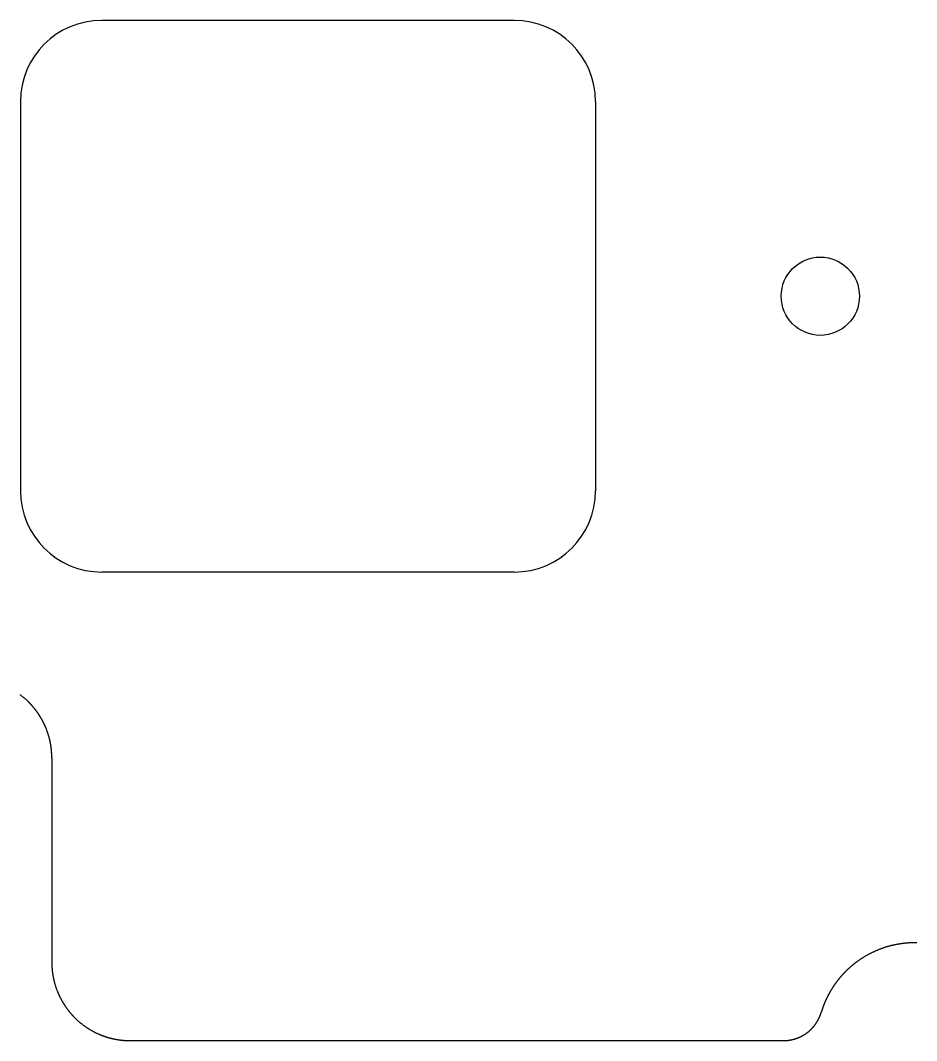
# Model space of a CAD drawing. Header units: millimetres. Extents: x -10 to 277, y -95 to 18.
# Drawn here: x 230.77 to 253.68, y -95.23 to -69.15 of the extents above; entities that cross this region are included whole.
import ezdxf

# ---------------------------------------------------------------- set-up
doc = ezdxf.new("R2010")
doc.units = ezdxf.units.MM
doc.header["$MEASUREMENT"] = 0
doc.layers.add('BLACK', color=7, linetype='CONTINUOUS')
doc.layers.add('Edge.Cuts', color=53, linetype='CONTINUOUS')

msp = doc.modelspace()

# ---------------------------------------------------------------- linework, layer by layer
at = {"layer": 'BLACK', "linetype": 'Continuous'}
for p, q in [((243.4, -69.15), (232.849999, -69.15)), ((230.775, -71.225), (230.775, -81.175001)), ((245.475, -71.225), (245.475, -81.175)), ((243.4, -83.25), (232.85, -83.25))]:
    msp.add_line(p, q, dxfattribs=at)
at = {"layer": 'BLACK'}
msp.add_circle((251.221875, -76.2), 1, dxfattribs=at)
for centre, radius, start, end in [((232.850004, -71.225004), 2.075004, 90.0001381, 179.9998896), ((243.4, -71.225), 2.075, 0, 90), ((232.850002, -81.174998), 2.075002, 180.0000828, 269.9999448), ((243.4, -81.175), 2.075, 270, 0)]:
    msp.add_arc(centre, radius, start, end, dxfattribs=at)
at = {"layer": 'Edge.Cuts', "linetype": 'Continuous'}
for p, q in [((230.779431, -86.397944), (230.769313, -86.390361)), ((230.7895, -86.40559), (230.779431, -86.397944)), ((230.799521, -86.4133), (230.7895, -86.40559)), ((230.809493, -86.421074), (230.799521, -86.4133)), ((230.819416, -86.42891), (230.809493, -86.421074)), ((230.829289, -86.436809), (230.819416, -86.42891)), ((230.839113, -86.44477), (230.829289, -86.436809)), ((230.848885, -86.452794), (230.839113, -86.44477)), ((230.858607, -86.460879), (230.848885, -86.452794)), ((230.868278, -86.469026), (230.858607, -86.460879)), ((230.877898, -86.477234), (230.868278, -86.469026)), ((230.887466, -86.485503), (230.877898, -86.477234)), ((230.896982, -86.493832), (230.887466, -86.485503)), ((230.906445, -86.502222), (230.896982, -86.493832)), ((230.915855, -86.510672), (230.906445, -86.502222)), ((230.925213, -86.519182), (230.915855, -86.510672)), ((230.934517, -86.527751), (230.925213, -86.519182)), ((230.943767, -86.53638), (230.934517, -86.527751)), ((230.952963, -86.545067), (230.943767, -86.53638)), ((230.962104, -86.553813), (230.952963, -86.545067)), ((230.971191, -86.562618), (230.962104, -86.553813)), ((230.980223, -86.57148), (230.971191, -86.562618)), ((230.9892, -86.5804), (230.980223, -86.57148)), ((230.990831, -86.582033), (230.9892, -86.5804)), ((230.995296, -86.586523), (230.990831, -86.582033)), ((230.999746, -86.591025), (230.995296, -86.586523)), ((231.004182, -86.595542), (230.999746, -86.591025)), ((231.008602, -86.600072), (231.004182, -86.595542)), ((231.013009, -86.604616), (231.008602, -86.600072)), ((231.0174, -86.609174), (231.013009, -86.604616)), ((231.021778, -86.613746), (231.0174, -86.609174)), ((231.02614, -86.61833), (231.021778, -86.613746)), ((231.030489, -86.622929), (231.02614, -86.61833)), ((231.034821, -86.627541), (231.030489, -86.622929)), ((231.03914, -86.632167), (231.034821, -86.627541)), ((231.043443, -86.636806), (231.03914, -86.632167)), ((231.047733, -86.641459), (231.043443, -86.636806)), ((231.052006, -86.646125), (231.047733, -86.641459)), ((231.056265, -86.650804), (231.052006, -86.646125)), ((231.060509, -86.655496), (231.056265, -86.650804)), ((231.064738, -86.660203), (231.060509, -86.655496)), ((231.068952, -86.664922), (231.064738, -86.660203)), ((231.073151, -86.669654), (231.068952, -86.664922)), ((231.077335, -86.674399), (231.073151, -86.669654)), ((231.081504, -86.679158), (231.077335, -86.674399)), ((231.085657, -86.683929), (231.081504, -86.679158)), ((231.089796, -86.688714), (231.085657, -86.683929)), ((231.093918, -86.693511), (231.089796, -86.688714)), ((231.098027, -86.698322), (231.093918, -86.693511)), ((231.102119, -86.703145), (231.098027, -86.698322)), ((231.106196, -86.707982), (231.102119, -86.703145)), ((231.110258, -86.71283), (231.106196, -86.707982)), ((231.114304, -86.717693), (231.110258, -86.71283)), ((231.118335, -86.722566), (231.114304, -86.717693)), ((231.122351, -86.727454), (231.118335, -86.722566)), ((231.12635, -86.732353), (231.122351, -86.727454)), ((231.130335, -86.737266), (231.12635, -86.732353)), ((231.134303, -86.74219), (231.130335, -86.737266)), ((231.138256, -86.747128), (231.134303, -86.74219)), ((231.142193, -86.752077), (231.138256, -86.747128)), ((231.146115, -86.75704), (231.142193, -86.752077)), ((231.150021, -86.762014), (231.146115, -86.75704)), ((231.153911, -86.767001), (231.150021, -86.762014)), ((231.157785, -86.771999), (231.153911, -86.767001)), ((231.161644, -86.777011), (231.157785, -86.771999)), ((231.165486, -86.782034), (231.161644, -86.777011)), ((231.169313, -86.787069), (231.165486, -86.782034)), ((231.173123, -86.792116), (231.169313, -86.787069)), ((231.176918, -86.797176), (231.173123, -86.792116)), ((231.180696, -86.802247), (231.176918, -86.797176)), ((231.184459, -86.807331), (231.180696, -86.802247)), ((231.188205, -86.812426), (231.184459, -86.807331)), ((231.191936, -86.817533), (231.188205, -86.812426)), ((231.19565, -86.822652), (231.191936, -86.817533)), ((231.199348, -86.827783), (231.19565, -86.822652)), ((231.203029, -86.832924), (231.199348, -86.827783)), ((231.206695, -86.838079), (231.203029, -86.832924)), ((231.210343, -86.843244), (231.206695, -86.838079)), ((231.213976, -86.848421), (231.210343, -86.843244)), ((231.217592, -86.853609), (231.213976, -86.848421)), ((231.221192, -86.858809), (231.217592, -86.853609)), ((231.224775, -86.86402), (231.221192, -86.858809)), ((231.228343, -86.869243), (231.224775, -86.86402)), ((231.231893, -86.874476), (231.228343, -86.869243)), ((231.235427, -86.879721), (231.231893, -86.874476)), ((231.238944, -86.884977), (231.235427, -86.879721)), ((231.242444, -86.890245), (231.238944, -86.884977)), ((231.245928, -86.895523), (231.242444, -86.890245)), ((231.249396, -86.900813), (231.245928, -86.895523)), ((231.252846, -86.906113), (231.249396, -86.900813)), ((231.25628, -86.911424), (231.252846, -86.906113)), ((231.259696, -86.916746), (231.25628, -86.911424)), ((231.263097, -86.922079), (231.259696, -86.916746)), ((231.26648, -86.927422), (231.263097, -86.922079)), ((231.269846, -86.932777), (231.26648, -86.927422)), ((231.273195, -86.938142), (231.269846, -86.932777)), ((231.276528, -86.943518), (231.273195, -86.938142)), ((231.279843, -86.948904), (231.276528, -86.943518)), ((231.283142, -86.954301), (231.279843, -86.948904)), ((231.286423, -86.959707), (231.283142, -86.954301)), ((231.289687, -86.965125), (231.286423, -86.959707)), ((231.292934, -86.970553), (231.289687, -86.965125)), ((231.296164, -86.975991), (231.292934, -86.970553)), ((231.299376, -86.981439), (231.296164, -86.975991)), ((231.302572, -86.986898), (231.299376, -86.981439)), ((231.30575, -86.992366), (231.302572, -86.986898)), ((231.308911, -86.997845), (231.30575, -86.992366)), ((231.312055, -87.003333), (231.308911, -86.997845)), ((231.315181, -87.008832), (231.312055, -87.003333)), ((231.31829, -87.01434), (231.315181, -87.008832)), ((231.321381, -87.019859), (231.31829, -87.01434)), ((231.324455, -87.025387), (231.321381, -87.019859)), ((231.327512, -87.030925), (231.324455, -87.025387)), ((231.33055, -87.036472), (231.327512, -87.030925)), ((231.333572, -87.042029), (231.33055, -87.036472)), ((231.336576, -87.047596), (231.333572, -87.042029)), ((231.339562, -87.053172), (231.336576, -87.047596)), ((231.34253, -87.058757), (231.339562, -87.053172)), ((231.345482, -87.064353), (231.34253, -87.058757)), ((231.348415, -87.069957), (231.345482, -87.064353)), ((231.35133, -87.07557), (231.348415, -87.069957)), ((231.354228, -87.081193), (231.35133, -87.07557)), ((231.357108, -87.086825), (231.354228, -87.081193)), ((231.35997, -87.092466), (231.357108, -87.086825)), ((231.362815, -87.098116), (231.35997, -87.092466)), ((231.365641, -87.103775), (231.362815, -87.098116)), ((231.36845, -87.109443), (231.365641, -87.103775)), ((231.37124, -87.11512), (231.36845, -87.109443)), ((231.374013, -87.120806), (231.37124, -87.11512)), ((231.376767, -87.1265), (231.374013, -87.120806)), ((231.379504, -87.132203), (231.376767, -87.1265)), ((231.382223, -87.137915), (231.379504, -87.132203)), ((231.384923, -87.143635), (231.382223, -87.137915)), ((231.387606, -87.149364), (231.384923, -87.143635)), ((231.39027, -87.155101), (231.387606, -87.149364)), ((231.392916, -87.160847), (231.39027, -87.155101)), ((231.395544, -87.166601), (231.392916, -87.160847)), ((231.398154, -87.172363), (231.395544, -87.166601)), ((231.400746, -87.178134), (231.398154, -87.172363)), ((231.403319, -87.183912), (231.400746, -87.178134)), ((231.405874, -87.189699), (231.403319, -87.183912)), ((231.408411, -87.195494), (231.405874, -87.189699)), ((231.410929, -87.201297), (231.408411, -87.195494)), ((231.413429, -87.207108), (231.410929, -87.201297)), ((231.415911, -87.212926), (231.413429, -87.207108)), ((231.418374, -87.218753), (231.415911, -87.212926)), ((231.420819, -87.224587), (231.418374, -87.218753)), ((231.423245, -87.230429), (231.420819, -87.224587)), ((231.428042, -87.242135), (231.423245, -87.230429)), ((231.432765, -87.253872), (231.428042, -87.242135)), ((231.437414, -87.265638), (231.432765, -87.253872)), ((231.441988, -87.277433), (231.437414, -87.265638)), ((231.446487, -87.289256), (231.441988, -87.277433)), ((231.450912, -87.301108), (231.446487, -87.289256)), ((231.455261, -87.312987), (231.450912, -87.301108)), ((231.459535, -87.324894), (231.455261, -87.312987)), ((231.463734, -87.336827), (231.459535, -87.324894)), ((231.467857, -87.348786), (231.463734, -87.336827)), ((231.471904, -87.360771), (231.467857, -87.348786)), ((231.475875, -87.372781), (231.471904, -87.360771)), ((231.479771, -87.384815), (231.475875, -87.372781)), ((231.48359, -87.396874), (231.479771, -87.384815)), ((231.487332, -87.408956), (231.48359, -87.396874)), ((231.490998, -87.421062), (231.487332, -87.408956)), ((231.494587, -87.43319), (231.490998, -87.421062)), ((231.4981, -87.445341), (231.494587, -87.43319)), ((231.501535, -87.457513), (231.4981, -87.445341)), ((231.504894, -87.469706), (231.501535, -87.457513)), ((231.508175, -87.48192), (231.504894, -87.469706)), ((231.511379, -87.494154), (231.508175, -87.48192)), ((231.514505, -87.506409), (231.511379, -87.494154)), ((231.517553, -87.518682), (231.514505, -87.506409)), ((231.520524, -87.530974), (231.517553, -87.518682)), ((231.523417, -87.543284), (231.520524, -87.530974)), ((231.526232, -87.555612), (231.523417, -87.543284)), ((231.528969, -87.567958), (231.526232, -87.555612)), ((231.531628, -87.58032), (231.528969, -87.567958)), ((231.534208, -87.592698), (231.531628, -87.58032)), ((231.53671, -87.605093), (231.534208, -87.592698)), ((231.539134, -87.617502), (231.53671, -87.605093)), ((231.541479, -87.629927), (231.539134, -87.617502)), ((231.543745, -87.642366), (231.541479, -87.629927)), ((231.545933, -87.654819), (231.543745, -87.642366)), ((231.548041, -87.667285), (231.545933, -87.654819)), ((231.550071, -87.679764), (231.548041, -87.667285)), ((231.552022, -87.692256), (231.550071, -87.679764)), ((231.553894, -87.70476), (231.552022, -87.692256)), ((231.555686, -87.717275), (231.553894, -87.70476)), ((231.5574, -87.729802), (231.555686, -87.717275)), ((231.559034, -87.742339), (231.5574, -87.729802)), ((231.560589, -87.754886), (231.559034, -87.742339)), ((231.562064, -87.767443), (231.560589, -87.754886)), ((231.56346, -87.780008), (231.562064, -87.767443)), ((231.564777, -87.792583), (231.56346, -87.780008)), ((231.566014, -87.805166), (231.564777, -87.792583)), ((231.567171, -87.817757), (231.566014, -87.805166)), ((231.568249, -87.830355), (231.567171, -87.817757)), ((231.569247, -87.84296), (231.568249, -87.830355)), ((231.570166, -87.855572), (231.569247, -87.84296)), ((231.571004, -87.86819), (231.570166, -87.855572)), ((231.571763, -87.880813), (231.571004, -87.86819)), ((231.572442, -87.893441), (231.571763, -87.880813)), ((231.573042, -87.906074), (231.572442, -87.893441)), ((231.573561, -87.918711), (231.573042, -87.906074)), ((231.574001, -87.931352), (231.573561, -87.918711)), ((231.57436, -87.943997), (231.574001, -87.931352)), ((231.57464, -87.956644), (231.57436, -87.943997)), ((231.57484, -87.969294), (231.57464, -87.956644)), ((231.57496, -87.981946), (231.57484, -87.969294)), ((231.575, -87.9946), (231.57496, -87.981946)), ((231.575, -87.9946), (231.575, -93.226)), ((252.926433, -92.829047), (252.912912, -92.8331)), ((252.939976, -92.82507), (252.926433, -92.829047)), ((252.953542, -92.82117), (252.939976, -92.82507)), ((252.967128, -92.817348), (252.953542, -92.82117)), ((252.980736, -92.813602), (252.967128, -92.817348)), ((252.994365, -92.809934), (252.980736, -92.813602)), ((253.008014, -92.806343), (252.994365, -92.809934)), ((253.021683, -92.802829), (253.008014, -92.806343)), ((253.035371, -92.799393), (253.021683, -92.802829)), ((253.049079, -92.796034), (253.035371, -92.799393)), ((253.062805, -92.792754), (253.049079, -92.796034)), ((253.07655, -92.789551), (253.062805, -92.792754)), ((253.090313, -92.786426), (253.07655, -92.789551)), ((253.104094, -92.783378), (253.090313, -92.786426)), ((253.117892, -92.780409), (253.104094, -92.783378)), ((253.131707, -92.777518), (253.117892, -92.780409)), ((253.145539, -92.774706), (253.131707, -92.777518)), ((253.159387, -92.771971), (253.145539, -92.774706)), ((253.173251, -92.769315), (253.159387, -92.771971)), ((253.18713, -92.766737), (253.173251, -92.769315)), ((253.201025, -92.764238), (253.18713, -92.766737)), ((253.214935, -92.761817), (253.201025, -92.764238)), ((253.228859, -92.759475), (253.214935, -92.761817)), ((253.242797, -92.757212), (253.228859, -92.759475)), ((253.256749, -92.755028), (253.242797, -92.757212)), ((253.270715, -92.752922), (253.256749, -92.755028)), ((253.284694, -92.750895), (253.270715, -92.752922)), ((253.298685, -92.748947), (253.284694, -92.750895)), ((253.312689, -92.747078), (253.298685, -92.748947)), ((253.326706, -92.745288), (253.312689, -92.747078)), ((253.340734, -92.743577), (253.326706, -92.745288)), ((253.354773, -92.741946), (253.340734, -92.743577)), ((253.368824, -92.740393), (253.354773, -92.741946)), ((253.382886, -92.73892), (253.368824, -92.740393)), ((253.396958, -92.737526), (253.382886, -92.73892)), ((253.41104, -92.736211), (253.396958, -92.737526)), ((253.425133, -92.734976), (253.41104, -92.736211)), ((253.439235, -92.73382), (253.425133, -92.734976)), ((253.453346, -92.732744), (253.439235, -92.73382)), ((253.467466, -92.731747), (253.453346, -92.732744)), ((253.481595, -92.73083), (253.467466, -92.731747)), ((253.495732, -92.729992), (253.481595, -92.73083)), ((253.509877, -92.729234), (253.495732, -92.729992)), ((253.52403, -92.728556), (253.509877, -92.729234)), ((253.538191, -92.727957), (253.52403, -92.728556)), ((253.552359, -92.727438), (253.538191, -92.727957)), ((253.566533, -92.726999), (253.552359, -92.727438)), ((253.580714, -92.726639), (253.566533, -92.726999)), ((253.594902, -92.72636), (253.580714, -92.726639)), ((253.609096, -92.72616), (253.594902, -92.72636)), ((253.623295, -92.72604), (253.609096, -92.72616)), ((253.6375, -92.726), (253.623295, -92.72604)), ((253.644065, -92.726009), (253.6375, -92.726)), ((253.651173, -92.726037), (253.644065, -92.726009)), ((253.658277, -92.726086), (253.651173, -92.726037)), ((253.665382, -92.726154), (253.658277, -92.726086)), ((253.672483, -92.726243), (253.665382, -92.726154)), ((253.679585, -92.726351), (253.672483, -92.726243)), ((253.686683, -92.726479), (253.679585, -92.726351)), ((252.34615, -93.085303), (252.334051, -93.092652)), ((252.358289, -93.078024), (252.34615, -93.085303)), ((252.370468, -93.070813), (252.358289, -93.078024)), ((252.382687, -93.063671), (252.370468, -93.070813)), ((252.394946, -93.056599), (252.382687, -93.063671)), ((252.407244, -93.049597), (252.394946, -93.056599)), ((252.419581, -93.042665), (252.407244, -93.049597)), ((252.431955, -93.035803), (252.419581, -93.042665)), ((252.444368, -93.029011), (252.431955, -93.035803)), ((252.456818, -93.02229), (252.444368, -93.029011)), ((252.469305, -93.015641), (252.456818, -93.02229)), ((252.481829, -93.009062), (252.469305, -93.015641)), ((252.494389, -93.002554), (252.481829, -93.009062)), ((252.506985, -92.996118), (252.494389, -93.002554)), ((252.519616, -92.989754), (252.506985, -92.996118)), ((252.532281, -92.983462), (252.519616, -92.989754)), ((252.544982, -92.977242), (252.532281, -92.983462)), ((252.557716, -92.971094), (252.544982, -92.977242)), ((252.570484, -92.965019), (252.557716, -92.971094)), ((252.583286, -92.959017), (252.570484, -92.965019)), ((252.59612, -92.953088), (252.583286, -92.959017)), ((252.608987, -92.947231), (252.59612, -92.953088)), ((252.621885, -92.941448), (252.608987, -92.947231)), ((252.634815, -92.935739), (252.621885, -92.941448)), ((252.647777, -92.930103), (252.634815, -92.935739)), ((252.660769, -92.924541), (252.647777, -92.930103)), ((252.673791, -92.919053), (252.660769, -92.924541)), ((252.686843, -92.913639), (252.673791, -92.919053)), ((252.699925, -92.9083), (252.686843, -92.913639)), ((252.713036, -92.903035), (252.699925, -92.9083)), ((252.726175, -92.897844), (252.713036, -92.903035)), ((252.739343, -92.892729), (252.726175, -92.897844)), ((252.752539, -92.887688), (252.739343, -92.892729)), ((252.765762, -92.882723), (252.752539, -92.887688)), ((252.779012, -92.877833), (252.765762, -92.882723)), ((252.792289, -92.873018), (252.779012, -92.877833)), ((252.805592, -92.868279), (252.792289, -92.873018)), ((252.818921, -92.863615), (252.805592, -92.868279)), ((252.832275, -92.859027), (252.818921, -92.863615)), ((252.845654, -92.854516), (252.832275, -92.859027)), ((252.859058, -92.85008), (252.845654, -92.854516)), ((252.872486, -92.84572), (252.859058, -92.85008)), ((252.885938, -92.841437), (252.872486, -92.84572)), ((252.899414, -92.83723), (252.885938, -92.841437)), ((252.912912, -92.8331), (252.899414, -92.83723)), ((231.575, -93.226), (231.57504, -93.238654)), ((231.57504, -93.238654), (231.57516, -93.251306)), ((231.57516, -93.251306), (231.57536, -93.263956)), ((231.57536, -93.263956), (231.57564, -93.276603)), ((231.57564, -93.276603), (231.575999, -93.289248)), ((231.575999, -93.289248), (231.576439, -93.301889)), ((231.576439, -93.301889), (231.576958, -93.314526)), ((231.576958, -93.314526), (231.577558, -93.327159)), ((231.577558, -93.327159), (231.578237, -93.339787)), ((231.578237, -93.339787), (231.578996, -93.35241)), ((251.986749, -93.348462), (251.981437, -93.353143)), ((251.992073, -93.343796), (251.986749, -93.348462)), ((251.99741, -93.339145), (251.992073, -93.343796)), ((252.002761, -93.334509), (251.99741, -93.339145)), ((252.008125, -93.329889), (252.002761, -93.334509)), ((252.013502, -93.325283), (252.008125, -93.329889)), ((252.018892, -93.320692), (252.013502, -93.325283)), ((252.024295, -93.316117), (252.018892, -93.320692)), ((252.029711, -93.311557), (252.024295, -93.316117)), ((252.03514, -93.307012), (252.029711, -93.311557)), ((252.040582, -93.302483), (252.03514, -93.307012)), ((252.046036, -93.297969), (252.040582, -93.302483)), ((252.051504, -93.29347), (252.046036, -93.297969)), ((252.056984, -93.288987), (252.051504, -93.29347)), ((252.062476, -93.284519), (252.056984, -93.288987)), ((252.067982, -93.280066), (252.062476, -93.284519)), ((252.0735, -93.27563), (252.067982, -93.280066)), ((252.07903, -93.271208), (252.0735, -93.27563)), ((252.084574, -93.266803), (252.07903, -93.271208)), ((252.090129, -93.262413), (252.084574, -93.266803)), ((252.095697, -93.258038), (252.090129, -93.262413)), ((252.101277, -93.25368), (252.095697, -93.258038)), ((252.10687, -93.249337), (252.101277, -93.25368)), ((252.112475, -93.24501), (252.10687, -93.249337)), ((252.118092, -93.240699), (252.112475, -93.24501)), ((252.123721, -93.236404), (252.118092, -93.240699)), ((252.129362, -93.232124), (252.123721, -93.236404)), ((252.135016, -93.227861), (252.129362, -93.232124)), ((252.140681, -93.223614), (252.135016, -93.227861)), ((252.146358, -93.219382), (252.140681, -93.223614)), ((252.157749, -93.210968), (252.146358, -93.219382)), ((252.169186, -93.202618), (252.157749, -93.210968)), ((252.180671, -93.194333), (252.169186, -93.202618)), ((252.192202, -93.186113), (252.180671, -93.194333)), ((252.203779, -93.177958), (252.192202, -93.186113)), ((252.215402, -93.169869), (252.203779, -93.177958)), ((252.22707, -93.161846), (252.215402, -93.169869)), ((252.238782, -93.15389), (252.22707, -93.161846)), ((252.25054, -93.145999), (252.238782, -93.15389)), ((252.262341, -93.138176), (252.25054, -93.145999)), ((252.274186, -93.13042), (252.262341, -93.138176)), ((252.286074, -93.12273), (252.274186, -93.13042)), ((252.298005, -93.115109), (252.286074, -93.12273)), ((252.309979, -93.107555), (252.298005, -93.115109)), ((252.321994, -93.10007), (252.309979, -93.107555)), ((252.334051, -93.092652), (252.321994, -93.10007)), ((231.578996, -93.35241), (231.579834, -93.365028)), ((231.579834, -93.365028), (231.580753, -93.37764)), ((231.580753, -93.37764), (231.581751, -93.390245)), ((231.581751, -93.390245), (231.582829, -93.402843)), ((231.582829, -93.402843), (231.583986, -93.415434)), ((231.583986, -93.415434), (231.585223, -93.428017)), ((231.585223, -93.428017), (231.58654, -93.440592)), ((231.58654, -93.440592), (231.587936, -93.453157)), ((231.587936, -93.453157), (231.589411, -93.465714)), ((231.589411, -93.465714), (231.590966, -93.478261)), ((231.590966, -93.478261), (231.5926, -93.490798)), ((231.5926, -93.490798), (231.594314, -93.503325)), ((231.594314, -93.503325), (231.596106, -93.51584)), ((231.596106, -93.51584), (231.597978, -93.528344)), ((231.597978, -93.528344), (231.599929, -93.540836)), ((231.599929, -93.540836), (231.601959, -93.553315)), ((231.601959, -93.553315), (231.604067, -93.565781)), ((231.604067, -93.565781), (231.606255, -93.578234)), ((231.606255, -93.578234), (231.608521, -93.590673)), ((231.608521, -93.590673), (231.610866, -93.603098)), ((231.610866, -93.603098), (231.61329, -93.615507)), ((251.72921, -93.610721), (251.724648, -93.616122)), ((251.733786, -93.605333), (251.72921, -93.610721)), ((251.738379, -93.599957), (251.733786, -93.605333)), ((251.742986, -93.594595), (251.738379, -93.599957)), ((251.74761, -93.589245), (251.742986, -93.594595)), ((251.752248, -93.583909), (251.74761, -93.589245)), ((251.756901, -93.578585), (251.752248, -93.583909)), ((251.76157, -93.573275), (251.756901, -93.578585)), ((251.766254, -93.567977), (251.76157, -93.573275)), ((251.770953, -93.562693), (251.766254, -93.567977)), ((251.775667, -93.557421), (251.770953, -93.562693)), ((251.780396, -93.552163), (251.775667, -93.557421)), ((251.78514, -93.546918), (251.780396, -93.552163)), ((251.789899, -93.541687), (251.78514, -93.546918)), ((251.794673, -93.536468), (251.789899, -93.541687)), ((251.799462, -93.531263), (251.794673, -93.536468)), ((251.804266, -93.526071), (251.799462, -93.531263)), ((251.809084, -93.520894), (251.804266, -93.526071)), ((251.813918, -93.515729), (251.809084, -93.520894)), ((251.818765, -93.510578), (251.813918, -93.515729)), ((251.823629, -93.50544), (251.818765, -93.510578)), ((251.828506, -93.500317), (251.823629, -93.50544)), ((251.833398, -93.495206), (251.828506, -93.500317)), ((251.838304, -93.49011), (251.833398, -93.495206)), ((251.843226, -93.485027), (251.838304, -93.49011)), ((251.848161, -93.479958), (251.843226, -93.485027)), ((251.853111, -93.474903), (251.848161, -93.479958)), ((251.858076, -93.469862), (251.853111, -93.474903)), ((251.863055, -93.464834), (251.858076, -93.469862)), ((251.868048, -93.459821), (251.863055, -93.464834)), ((251.873055, -93.454821), (251.868048, -93.459821)), ((251.878077, -93.449836), (251.873055, -93.454821)), ((251.883113, -93.444865), (251.878077, -93.449836)), ((251.888163, -93.439908), (251.883113, -93.444865)), ((251.893227, -93.434964), (251.888163, -93.439908)), ((251.898305, -93.430036), (251.893227, -93.434964)), ((251.903398, -93.425121), (251.898305, -93.430036)), ((251.908504, -93.420221), (251.903398, -93.425121)), ((251.913625, -93.415335), (251.908504, -93.420221)), ((251.918758, -93.410464), (251.913625, -93.415335)), ((251.923907, -93.405607), (251.918758, -93.410464)), ((251.929068, -93.400764), (251.923907, -93.405607)), ((251.934244, -93.395936), (251.929068, -93.400764)), ((251.939433, -93.391123), (251.934244, -93.395936)), ((251.944637, -93.386324), (251.939433, -93.391123)), ((251.949853, -93.381539), (251.944637, -93.386324)), ((251.955084, -93.37677), (251.949853, -93.381539)), ((251.960327, -93.372015), (251.955084, -93.37677)), ((251.965585, -93.367274), (251.960327, -93.372015)), ((251.970856, -93.362549), (251.965585, -93.367274)), ((251.97614, -93.357838), (251.970856, -93.362549)), ((251.981437, -93.353143), (251.97614, -93.357838)), ((231.61329, -93.615507), (231.615792, -93.627902)), ((231.615792, -93.627902), (231.618372, -93.64028)), ((231.618372, -93.64028), (231.621031, -93.652642)), ((231.621031, -93.652642), (231.623768, -93.664988)), ((231.623768, -93.664988), (231.626583, -93.677316)), ((231.626583, -93.677316), (231.629476, -93.689626)), ((231.629476, -93.689626), (231.632447, -93.701918)), ((231.632447, -93.701918), (231.635495, -93.714191)), ((231.635495, -93.714191), (231.638621, -93.726446)), ((231.638621, -93.726446), (231.641825, -93.73868)), ((231.641825, -93.73868), (231.645106, -93.750894)), ((231.645106, -93.750894), (231.648465, -93.763087)), ((231.648465, -93.763087), (231.6519, -93.775259)), ((231.6519, -93.775259), (231.655413, -93.78741)), ((231.655413, -93.78741), (231.659002, -93.799538)), ((231.659002, -93.799538), (231.662668, -93.811644)), ((231.662668, -93.811644), (231.66641, -93.823726)), ((231.66641, -93.823726), (231.670229, -93.835785)), ((231.670229, -93.835785), (231.674125, -93.847819)), ((231.674125, -93.847819), (231.678096, -93.859829)), ((231.678096, -93.859829), (231.682143, -93.871814)), ((231.682143, -93.871814), (231.686266, -93.883773)), ((251.535882, -93.871656), (251.532065, -93.877598)), ((251.539715, -93.865727), (251.535882, -93.871656)), ((251.543566, -93.859807), (251.539715, -93.865727)), ((251.547433, -93.8539), (251.543566, -93.859807)), ((251.551317, -93.848002), (251.547433, -93.8539)), ((251.555217, -93.842116), (251.551317, -93.848002)), ((251.559135, -93.83624), (251.555217, -93.842116)), ((251.563069, -93.830377), (251.559135, -93.83624)), ((251.567021, -93.824522), (251.563069, -93.830377)), ((251.570988, -93.818681), (251.567021, -93.824522)), ((251.574972, -93.812849), (251.570988, -93.818681)), ((251.578972, -93.80703), (251.574972, -93.812849)), ((251.58299, -93.801221), (251.578972, -93.80703)), ((251.587024, -93.795424), (251.58299, -93.801221)), ((251.591074, -93.789637), (251.587024, -93.795424)), ((251.595141, -93.783863), (251.591074, -93.789637)), ((251.599224, -93.778099), (251.595141, -93.783863)), ((251.603324, -93.772348), (251.599224, -93.778099)), ((251.60744, -93.766607), (251.603324, -93.772348)), ((251.611572, -93.760879), (251.60744, -93.766607)), ((251.615721, -93.755161), (251.611572, -93.760879)), ((251.619886, -93.749456), (251.615721, -93.755161)), ((251.624067, -93.743762), (251.619886, -93.749456)), ((251.628264, -93.73808), (251.624067, -93.743762)), ((251.632478, -93.732409), (251.628264, -93.73808)), ((251.636708, -93.726751), (251.632478, -93.732409)), ((251.640954, -93.721104), (251.636708, -93.726751)), ((251.645216, -93.715469), (251.640954, -93.721104)), ((251.649494, -93.709846), (251.645216, -93.715469)), ((251.653788, -93.704235), (251.649494, -93.709846)), ((251.658099, -93.698636), (251.653788, -93.704235)), ((251.662424, -93.693049), (251.658099, -93.698636)), ((251.666767, -93.687474), (251.662424, -93.693049)), ((251.671124, -93.681912), (251.666767, -93.687474)), ((251.675499, -93.676361), (251.671124, -93.681912)), ((251.679888, -93.670823), (251.675499, -93.676361)), ((251.684294, -93.665296), (251.679888, -93.670823)), ((251.688714, -93.659783), (251.684294, -93.665296)), ((251.693152, -93.654281), (251.688714, -93.659783)), ((251.697604, -93.648793), (251.693152, -93.654281)), ((251.702073, -93.643316), (251.697604, -93.648793)), ((251.706556, -93.637852), (251.702073, -93.643316)), ((251.711056, -93.6324), (251.706556, -93.637852)), ((251.715571, -93.626962), (251.711056, -93.6324)), ((251.720102, -93.621535), (251.715571, -93.626962)), ((251.724648, -93.616122), (251.720102, -93.621535)), ((231.686266, -93.883773), (231.690465, -93.895706)), ((231.690465, -93.895706), (231.694739, -93.907613)), ((231.694739, -93.907613), (231.699088, -93.919492)), ((231.699088, -93.919492), (231.703513, -93.931344)), ((231.703513, -93.931344), (231.708012, -93.943167)), ((231.708012, -93.943167), (231.712586, -93.954962)), ((231.712586, -93.954962), (231.717235, -93.966728)), ((231.717235, -93.966728), (231.721958, -93.978465)), ((231.721958, -93.978465), (231.726755, -93.990171)), ((231.726755, -93.990171), (231.729181, -93.996013)), ((231.729181, -93.996013), (231.731626, -94.001847)), ((231.731626, -94.001847), (231.734089, -94.007674)), ((231.734089, -94.007674), (231.736571, -94.013492)), ((231.736571, -94.013492), (231.739071, -94.019303)), ((231.739071, -94.019303), (231.741589, -94.025106)), ((231.741589, -94.025106), (231.744126, -94.030901)), ((231.744126, -94.030901), (231.746681, -94.036688)), ((231.746681, -94.036688), (231.749254, -94.042466)), ((231.749254, -94.042466), (231.751846, -94.048237)), ((231.751846, -94.048237), (231.754456, -94.053999)), ((231.754456, -94.053999), (231.757084, -94.059753)), ((231.757084, -94.059753), (231.75973, -94.065499)), ((231.75973, -94.065499), (231.762394, -94.071236)), ((231.762394, -94.071236), (231.765077, -94.076965)), ((231.765077, -94.076965), (231.767777, -94.082685)), ((231.767777, -94.082685), (231.770496, -94.088397)), ((231.770496, -94.088397), (231.773233, -94.0941)), ((231.773233, -94.0941), (231.775987, -94.099794)), ((231.775987, -94.099794), (231.77876, -94.10548)), ((231.77876, -94.10548), (231.78155, -94.111157)), ((231.78155, -94.111157), (231.784359, -94.116825)), ((231.784359, -94.116825), (231.787185, -94.122484)), ((231.787185, -94.122484), (231.79003, -94.128134)), ((231.79003, -94.128134), (231.792892, -94.133775)), ((231.792892, -94.133775), (231.795772, -94.139407)), ((251.390419, -94.129909), (251.387333, -94.136265)), ((251.393522, -94.123564), (251.390419, -94.129909)), ((251.396644, -94.117226), (251.393522, -94.123564)), ((251.399783, -94.1109), (251.396644, -94.117226)), ((251.402941, -94.10458), (251.399783, -94.1109)), ((251.406115, -94.098272), (251.402941, -94.10458)), ((251.409308, -94.09197), (251.406115, -94.098272)), ((251.412518, -94.08568), (251.409308, -94.09197)), ((251.415747, -94.079398), (251.412518, -94.08568)), ((251.418992, -94.073127), (251.415747, -94.079398)), ((251.422256, -94.066863), (251.418992, -94.073127)), ((251.425537, -94.06061), (251.422256, -94.066863)), ((251.428836, -94.054366), (251.425537, -94.06061)), ((251.432152, -94.048132), (251.428836, -94.054366)), ((251.435487, -94.041906), (251.432152, -94.048132)), ((251.438838, -94.035692), (251.435487, -94.041906)), ((251.442207, -94.029485), (251.438838, -94.035692)), ((251.445593, -94.02329), (251.442207, -94.029485)), ((251.448998, -94.017103), (251.445593, -94.02329)), ((251.452419, -94.010928), (251.448998, -94.017103)), ((251.455858, -94.00476), (251.452419, -94.010928)), ((251.459314, -93.998604), (251.455858, -94.00476)), ((251.462789, -93.992456), (251.459314, -93.998604)), ((251.466279, -93.98632), (251.462789, -93.992456)), ((251.469788, -93.980192), (251.466279, -93.98632)), ((251.473314, -93.974076), (251.469788, -93.980192)), ((251.476857, -93.967968), (251.473314, -93.974076)), ((251.480417, -93.961872), (251.476857, -93.967968)), ((251.483996, -93.955784), (251.480417, -93.961872)), ((251.48759, -93.949709), (251.483996, -93.955784)), ((251.491203, -93.943641), (251.48759, -93.949709)), ((251.494832, -93.937586), (251.491203, -93.943641)), ((251.498479, -93.931539), (251.494832, -93.937586)), ((251.502142, -93.925505), (251.498479, -93.931539)), ((251.505823, -93.919479), (251.502142, -93.925505)), ((251.509521, -93.913465), (251.505823, -93.919479)), ((251.513236, -93.90746), (251.509521, -93.913465)), ((251.516967, -93.901467), (251.513236, -93.90746)), ((251.520717, -93.895483), (251.516967, -93.901467)), ((251.524482, -93.889511), (251.520717, -93.895483)), ((251.528266, -93.883548), (251.524482, -93.889511)), ((251.532065, -93.877598), (251.528266, -93.883548)), ((231.795772, -94.139407), (231.79867, -94.14503)), ((231.79867, -94.14503), (231.801585, -94.150643)), ((231.801585, -94.150643), (231.804518, -94.156247)), ((231.804518, -94.156247), (231.80747, -94.161843)), ((231.80747, -94.161843), (231.810438, -94.167428)), ((231.810438, -94.167428), (231.813424, -94.173004)), ((231.813424, -94.173004), (231.816428, -94.178571)), ((231.816428, -94.178571), (231.81945, -94.184128)), ((231.81945, -94.184128), (231.822488, -94.189675)), ((231.822488, -94.189675), (231.825545, -94.195213)), ((231.825545, -94.195213), (231.828619, -94.200741)), ((231.828619, -94.200741), (231.83171, -94.20626)), ((231.83171, -94.20626), (231.834819, -94.211768)), ((231.834819, -94.211768), (231.837945, -94.217267)), ((231.837945, -94.217267), (231.841089, -94.222755)), ((231.841089, -94.222755), (231.84425, -94.228234)), ((231.84425, -94.228234), (231.847428, -94.233702)), ((231.847428, -94.233702), (231.850624, -94.239161)), ((231.850624, -94.239161), (231.853836, -94.244609)), ((231.853836, -94.244609), (231.857066, -94.250047)), ((231.857066, -94.250047), (231.860313, -94.255475)), ((231.860313, -94.255475), (231.863577, -94.260893)), ((231.863577, -94.260893), (231.866858, -94.266299)), ((231.866858, -94.266299), (231.870157, -94.271696)), ((231.870157, -94.271696), (231.873472, -94.277082)), ((231.873472, -94.277082), (231.876805, -94.282458)), ((231.876805, -94.282458), (231.880154, -94.287823)), ((231.880154, -94.287823), (231.88352, -94.293178)), ((231.88352, -94.293178), (231.886903, -94.298521)), ((231.886903, -94.298521), (231.890304, -94.303854)), ((231.890304, -94.303854), (231.89372, -94.309176)), ((231.89372, -94.309176), (231.897154, -94.314487)), ((231.897154, -94.314487), (231.900604, -94.319787)), ((231.900604, -94.319787), (231.904072, -94.325077)), ((231.904072, -94.325077), (231.907556, -94.330355)), ((231.907556, -94.330355), (231.911056, -94.335623)), ((231.911056, -94.335623), (231.914573, -94.340879)), ((231.914573, -94.340879), (231.918107, -94.346124)), ((231.918107, -94.346124), (231.921657, -94.351357)), ((231.921657, -94.351357), (231.925225, -94.35658)), ((231.925225, -94.35658), (231.928808, -94.361791)), ((231.928808, -94.361791), (231.932408, -94.366991)), ((231.932408, -94.366991), (231.936024, -94.372179)), ((231.936024, -94.372179), (231.939657, -94.377356)), ((231.939657, -94.377356), (231.943305, -94.382521)), ((231.943305, -94.382521), (231.946971, -94.387676)), ((231.946971, -94.387676), (231.950652, -94.392817)), ((231.950652, -94.392817), (231.95435, -94.397948)), ((251.281112, -94.390752), (251.278755, -94.397439)), ((251.283487, -94.384075), (251.281112, -94.390752)), ((251.285881, -94.377404), (251.283487, -94.384075)), ((251.288293, -94.370742), (251.285881, -94.377404)), ((251.290724, -94.364086), (251.288293, -94.370742)), ((251.293173, -94.357439), (251.290724, -94.364086)), ((251.295641, -94.350799), (251.293173, -94.357439)), ((251.298127, -94.344168), (251.295641, -94.350799)), ((251.300632, -94.337542), (251.298127, -94.344168)), ((251.303155, -94.330927), (251.300632, -94.337542)), ((251.305697, -94.324318), (251.303155, -94.330927)), ((251.308256, -94.317718), (251.305697, -94.324318)), ((251.310835, -94.311125), (251.308256, -94.317718)), ((251.313431, -94.304541), (251.310835, -94.311125)), ((251.316046, -94.297963), (251.313431, -94.304541)), ((251.318679, -94.291396), (251.316046, -94.297963)), ((251.321331, -94.284835), (251.318679, -94.291396)), ((251.324001, -94.278283), (251.321331, -94.284835)), ((251.326689, -94.271738), (251.324001, -94.278283)), ((251.329395, -94.265203), (251.326689, -94.271738)), ((251.33212, -94.258675), (251.329395, -94.265203)), ((251.334863, -94.252156), (251.33212, -94.258675)), ((251.337625, -94.245644), (251.334863, -94.252156)), ((251.340403, -94.239142), (251.337625, -94.245644)), ((251.343201, -94.232647), (251.340403, -94.239142)), ((251.346017, -94.226162), (251.343201, -94.232647)), ((251.348851, -94.219684), (251.346017, -94.226162)), ((251.351702, -94.213216), (251.348851, -94.219684)), ((251.354573, -94.206754), (251.351702, -94.213216)), ((251.357461, -94.200303), (251.354573, -94.206754)), ((251.360367, -94.193859), (251.357461, -94.200303)), ((251.363291, -94.187426), (251.360367, -94.193859)), ((251.366234, -94.180999), (251.363291, -94.187426)), ((251.369194, -94.174583), (251.366234, -94.180999)), ((251.372172, -94.168173), (251.369194, -94.174583)), ((251.375168, -94.161775), (251.372172, -94.168173)), ((251.378183, -94.155383), (251.375168, -94.161775)), ((251.381215, -94.149002), (251.378183, -94.155383)), ((251.384265, -94.142628), (251.381215, -94.149002)), ((251.387333, -94.136265), (251.384265, -94.142628)), ((231.95435, -94.397948), (231.958064, -94.403067)), ((231.958064, -94.403067), (231.961795, -94.408174)), ((231.961795, -94.408174), (231.965541, -94.413269)), ((231.965541, -94.413269), (231.969304, -94.418353)), ((231.969304, -94.418353), (231.973082, -94.423424)), ((231.973082, -94.423424), (231.976877, -94.428484)), ((231.976877, -94.428484), (231.980687, -94.433531)), ((231.980687, -94.433531), (231.984514, -94.438566)), ((231.984514, -94.438566), (231.988356, -94.443589)), ((231.988356, -94.443589), (231.992215, -94.448601)), ((231.992215, -94.448601), (231.996089, -94.453599)), ((231.996089, -94.453599), (231.999979, -94.458586)), ((231.999979, -94.458586), (232.003885, -94.46356)), ((232.003885, -94.46356), (232.007807, -94.468523)), ((232.007807, -94.468523), (232.011744, -94.473472)), ((232.011744, -94.473472), (232.015697, -94.47841)), ((232.015697, -94.47841), (232.019665, -94.483334)), ((232.019665, -94.483334), (232.02365, -94.488247)), ((232.02365, -94.488247), (232.027649, -94.493146)), ((232.027649, -94.493146), (232.031665, -94.498034)), ((232.031665, -94.498034), (232.035696, -94.502907)), ((232.035696, -94.502907), (232.039742, -94.50777)), ((232.039742, -94.50777), (232.043804, -94.512618)), ((232.043804, -94.512618), (232.047881, -94.517455)), ((232.047881, -94.517455), (232.051973, -94.522278)), ((232.051973, -94.522278), (232.056082, -94.527089)), ((232.056082, -94.527089), (232.060204, -94.531886)), ((232.060204, -94.531886), (232.064343, -94.536671)), ((232.064343, -94.536671), (232.068496, -94.541442)), ((232.068496, -94.541442), (232.072665, -94.546201)), ((232.072665, -94.546201), (232.076849, -94.550946)), ((232.076849, -94.550946), (232.081048, -94.555678)), ((232.081048, -94.555678), (232.085262, -94.560397)), ((232.085262, -94.560397), (232.089491, -94.565104)), ((232.089491, -94.565104), (232.093735, -94.569796)), ((232.093735, -94.569796), (232.097994, -94.574475)), ((232.097994, -94.574475), (232.102267, -94.579141)), ((232.102267, -94.579141), (232.106557, -94.583794)), ((232.106557, -94.583794), (232.11086, -94.588433)), ((232.11086, -94.588433), (232.115179, -94.593059)), ((232.115179, -94.593059), (232.119511, -94.597671)), ((232.119511, -94.597671), (232.12386, -94.60227)), ((232.12386, -94.60227), (232.128222, -94.606854)), ((232.128222, -94.606854), (232.1326, -94.611426)), ((232.1326, -94.611426), (232.136991, -94.615984)), ((232.136991, -94.615984), (232.141398, -94.620528)), ((232.141398, -94.620528), (232.145818, -94.625058)), ((232.145818, -94.625058), (232.150254, -94.629575)), ((232.150254, -94.629575), (232.154704, -94.634077)), ((232.154704, -94.634077), (232.159169, -94.638567)), ((232.159169, -94.638567), (232.1608, -94.6402)), ((232.1608, -94.6402), (232.169777, -94.64912)), ((232.169777, -94.64912), (232.178809, -94.657982)), ((251.184497, -94.659732), (251.186424, -94.655699)), ((251.186424, -94.655699), (251.188333, -94.65166)), ((251.188333, -94.65166), (251.190225, -94.64761)), ((251.190225, -94.64761), (251.192098, -94.643553)), ((251.192098, -94.643553), (251.193954, -94.639485)), ((251.193954, -94.639485), (251.195791, -94.635411)), ((251.195791, -94.635411), (251.19761, -94.631326)), ((251.19761, -94.631326), (251.199411, -94.627234)), ((251.199411, -94.627234), (251.201194, -94.623132)), ((251.201194, -94.623132), (251.202959, -94.619024)), ((251.202959, -94.619024), (251.204706, -94.614905)), ((251.204706, -94.614905), (251.206433, -94.61078)), ((251.206433, -94.61078), (251.208144, -94.606645)), ((251.208144, -94.606645), (251.209835, -94.602504)), ((251.209835, -94.602504), (251.211509, -94.598352)), ((251.211509, -94.598352), (251.213164, -94.594194)), ((251.213164, -94.594194), (251.214801, -94.590027)), ((251.214801, -94.590027), (251.216419, -94.585853)), ((251.216419, -94.585853), (251.21802, -94.581669)), ((251.21802, -94.581669), (251.219601, -94.57748)), ((251.219601, -94.57748), (251.221164, -94.573281)), ((251.221164, -94.573281), (251.222708, -94.569076)), ((251.222708, -94.569076), (251.224235, -94.564861)), ((251.224235, -94.564861), (251.225742, -94.560641)), ((251.225742, -94.560641), (251.227232, -94.556412)), ((251.227232, -94.556412), (251.228702, -94.552176)), ((251.228702, -94.552176), (251.230154, -94.547932)), ((251.230154, -94.547932), (251.231587, -94.543682)), ((251.231587, -94.543682), (251.233002, -94.539422)), ((251.233002, -94.539422), (251.234397, -94.535157)), ((251.234397, -94.535157), (251.235775, -94.530883)), ((251.235775, -94.530883), (251.237133, -94.526604)), ((251.237133, -94.526604), (251.238473, -94.522316)), ((251.238473, -94.522316), (251.239793, -94.518022)), ((251.239793, -94.518022), (251.241096, -94.51372)), ((251.241096, -94.51372), (251.2417, -94.5117)), ((251.243584, -94.505411), (251.2417, -94.5117)), ((251.245642, -94.498608), (251.243584, -94.505411)), ((251.247719, -94.491814), (251.245642, -94.498608)), ((251.249814, -94.485024), (251.247719, -94.491814)), ((251.251928, -94.478245), (251.249814, -94.485024)), ((251.254061, -94.47147), (251.251928, -94.478245)), ((251.256213, -94.464704), (251.254061, -94.47147)), ((251.258383, -94.457944), (251.256213, -94.464704)), ((251.260572, -94.451193), (251.258383, -94.457944)), ((251.26278, -94.444447), (251.260572, -94.451193)), ((251.265006, -94.43771), (251.26278, -94.444447)), ((251.267251, -94.430979), (251.265006, -94.43771)), ((251.269515, -94.424257), (251.267251, -94.430979)), ((251.271797, -94.41754), (251.269515, -94.424257)), ((251.274098, -94.410833), (251.271797, -94.41754)), ((251.276418, -94.404131), (251.274098, -94.410833)), ((251.278755, -94.397439), (251.276418, -94.404131)), ((232.178809, -94.657982), (232.187896, -94.666787)), ((232.187896, -94.666787), (232.197037, -94.675533)), ((232.197037, -94.675533), (232.206233, -94.68422)), ((232.206233, -94.68422), (232.215483, -94.692849)), ((232.215483, -94.692849), (232.224787, -94.701418)), ((232.224787, -94.701418), (232.234145, -94.709928)), ((232.234145, -94.709928), (232.243555, -94.718378)), ((232.243555, -94.718378), (232.253018, -94.726768)), ((232.253018, -94.726768), (232.262534, -94.735097)), ((232.262534, -94.735097), (232.272102, -94.743366)), ((232.272102, -94.743366), (232.281722, -94.751574)), ((232.281722, -94.751574), (232.291393, -94.759721)), ((232.291393, -94.759721), (232.301115, -94.767806)), ((232.301115, -94.767806), (232.310887, -94.77583)), ((232.310887, -94.77583), (232.320711, -94.783791)), ((232.320711, -94.783791), (232.330584, -94.79169)), ((232.330584, -94.79169), (232.340507, -94.799526)), ((232.340507, -94.799526), (232.350479, -94.8073)), ((232.350479, -94.8073), (232.3605, -94.81501)), ((232.3605, -94.81501), (232.370569, -94.822656)), ((232.370569, -94.822656), (232.380687, -94.830239)), ((232.380687, -94.830239), (232.390852, -94.837757)), ((232.390852, -94.837757), (232.401065, -94.845211)), ((232.401065, -94.845211), (232.411325, -94.852601)), ((232.411325, -94.852601), (232.421632, -94.859925)), ((232.421632, -94.859925), (232.431984, -94.867184)), ((232.431984, -94.867184), (232.442383, -94.874378)), ((232.442383, -94.874378), (232.452827, -94.881506)), ((232.452827, -94.881506), (232.463316, -94.888567)), ((232.463316, -94.888567), (232.47385, -94.895563)), ((232.47385, -94.895563), (232.484428, -94.902491)), ((232.484428, -94.902491), (232.495049, -94.909353)), ((232.495049, -94.909353), (232.505714, -94.916148)), ((232.505714, -94.916148), (232.516422, -94.922875)), ((251.004216, -94.919164), (251.007311, -94.915934)), ((251.007311, -94.915934), (251.010392, -94.912689)), ((251.010392, -94.912689), (251.013458, -94.909431)), ((251.013458, -94.909431), (251.016509, -94.906159)), ((251.016509, -94.906159), (251.019546, -94.902874)), ((251.019546, -94.902874), (251.022568, -94.899575)), ((251.022568, -94.899575), (251.025574, -94.896263)), ((251.025574, -94.896263), (251.028566, -94.892937)), ((251.028566, -94.892937), (251.031542, -94.889599)), ((251.031542, -94.889599), (251.034504, -94.886248)), ((251.034504, -94.886248), (251.03745, -94.882883)), ((251.03745, -94.882883), (251.040381, -94.879505)), ((251.040381, -94.879505), (251.043297, -94.876115)), ((251.043297, -94.876115), (251.046198, -94.872712)), ((251.046198, -94.872712), (251.049082, -94.869296)), ((251.049082, -94.869296), (251.051952, -94.865867)), ((251.051952, -94.865867), (251.054806, -94.862426)), ((251.054806, -94.862426), (251.057645, -94.858972)), ((251.057645, -94.858972), (251.060467, -94.855506)), ((251.060467, -94.855506), (251.063275, -94.852026)), ((251.063275, -94.852026), (251.066066, -94.848536)), ((251.066066, -94.848536), (251.068842, -94.845032)), ((251.068842, -94.845032), (251.071601, -94.841516)), ((251.071601, -94.841516), (251.074346, -94.837988)), ((251.074346, -94.837988), (251.077073, -94.834449)), ((251.077073, -94.834449), (251.079785, -94.830896)), ((251.079785, -94.830896), (251.082481, -94.827333)), ((251.082481, -94.827333), (251.085161, -94.823756)), ((251.085161, -94.823756), (251.087824, -94.82017)), ((251.087824, -94.82017), (251.090472, -94.81657)), ((251.090472, -94.81657), (251.093102, -94.812959)), ((251.093102, -94.812959), (251.095718, -94.809336)), ((251.095718, -94.809336), (251.098315, -94.805703)), ((251.098315, -94.805703), (251.100898, -94.802056)), ((251.100898, -94.802056), (251.103463, -94.7984)), ((251.103463, -94.7984), (251.106012, -94.794731)), ((251.106012, -94.794731), (251.108544, -94.791052)), ((251.108544, -94.791052), (251.111061, -94.787361)), ((251.111061, -94.787361), (251.11356, -94.78366)), ((251.11356, -94.78366), (251.116043, -94.779946)), ((251.116043, -94.779946), (251.118508, -94.776223)), ((251.118508, -94.776223), (251.120957, -94.772488)), ((251.120957, -94.772488), (251.123389, -94.768743)), ((251.123389, -94.768743), (251.125805, -94.764986)), ((251.125805, -94.764986), (251.128203, -94.761219)), ((251.128203, -94.761219), (251.130585, -94.757441)), ((251.130585, -94.757441), (251.132949, -94.753653)), ((251.132949, -94.753653), (251.135297, -94.749854)), ((251.135297, -94.749854), (251.137627, -94.746045)), ((251.137627, -94.746045), (251.13994, -94.742225)), ((251.13994, -94.742225), (251.142236, -94.738395)), ((251.142236, -94.738395), (251.144515, -94.734554)), ((251.144515, -94.734554), (251.146777, -94.730705)), ((251.146777, -94.730705), (251.149021, -94.726844)), ((251.149021, -94.726844), (251.151248, -94.722974)), ((251.151248, -94.722974), (251.153458, -94.719092)), ((251.153458, -94.719092), (251.15565, -94.715203)), ((251.15565, -94.715203), (251.157825, -94.711302)), ((251.157825, -94.711302), (251.159982, -94.707393)), ((251.159982, -94.707393), (251.162123, -94.703472)), ((251.162123, -94.703472), (251.164245, -94.699543)), ((251.164245, -94.699543), (251.16635, -94.695603)), ((251.16635, -94.695603), (251.168437, -94.691656)), ((251.168437, -94.691656), (251.170507, -94.687697)), ((251.170507, -94.687697), (251.172558, -94.68373)), ((251.172558, -94.68373), (251.174593, -94.679753)), ((251.174593, -94.679753), (251.176609, -94.675768)), ((251.176609, -94.675768), (251.178608, -94.671771)), ((251.178608, -94.671771), (251.180589, -94.667768)), ((251.180589, -94.667768), (251.182552, -94.663753)), ((251.182552, -94.663753), (251.184497, -94.659732)), ((232.516422, -94.922875), (232.527173, -94.929534)), ((232.527173, -94.929534), (232.537966, -94.936126)), ((232.537966, -94.936126), (232.5488, -94.942649)), ((232.5488, -94.942649), (232.559676, -94.949104)), ((232.559676, -94.949104), (232.570592, -94.95549)), ((232.570592, -94.95549), (232.581549, -94.961806)), ((232.581549, -94.961806), (232.592546, -94.968054)), ((232.592546, -94.968054), (232.603583, -94.974232)), ((232.603583, -94.974232), (232.614658, -94.98034)), ((232.614658, -94.98034), (232.625772, -94.986379)), ((232.625772, -94.986379), (232.636925, -94.992347)), ((232.636925, -94.992347), (232.648115, -94.998244)), ((232.648115, -94.998244), (232.659342, -95.004071)), ((232.659342, -95.004071), (232.670606, -95.009826)), ((232.670606, -95.009826), (232.681907, -95.015511)), ((232.681907, -95.015511), (232.693243, -95.021124)), ((232.693243, -95.021124), (232.704615, -95.026665)), ((232.704615, -95.026665), (232.716022, -95.032134)), ((232.716022, -95.032134), (232.727463, -95.037531)), ((232.727463, -95.037531), (232.738939, -95.042856)), ((232.738939, -95.042856), (232.750448, -95.048108)), ((232.750448, -95.048108), (232.76199, -95.053287)), ((232.76199, -95.053287), (232.773564, -95.058394)), ((232.773564, -95.058394), (232.785171, -95.063427)), ((232.785171, -95.063427), (232.79681, -95.068386)), ((232.79681, -95.068386), (232.80848, -95.073272)), ((232.80848, -95.073272), (232.814326, -95.075687)), ((232.814326, -95.075687), (232.82018, -95.078084)), ((232.82018, -95.078084), (232.826042, -95.080462)), ((232.826042, -95.080462), (232.831911, -95.082822)), ((232.831911, -95.082822), (232.837787, -95.085163)), ((232.837787, -95.085163), (232.843671, -95.087486)), ((232.843671, -95.087486), (232.849562, -95.08979)), ((232.849562, -95.08979), (232.855461, -95.092075)), ((232.855461, -95.092075), (232.861367, -95.094342)), ((232.861367, -95.094342), (232.867279, -95.09659)), ((232.867279, -95.09659), (232.873199, -95.098819)), ((232.873199, -95.098819), (232.879126, -95.101029)), ((232.879126, -95.101029), (232.88506, -95.103221)), ((232.88506, -95.103221), (232.891001, -95.105394)), ((232.891001, -95.105394), (232.896948, -95.107548)), ((232.896948, -95.107548), (232.902903, -95.109684)), ((232.902903, -95.109684), (232.908864, -95.1118)), ((232.908864, -95.1118), (232.914832, -95.113898)), ((232.914832, -95.113898), (232.920806, -95.115976)), ((232.920806, -95.115976), (232.926787, -95.118036)), ((232.926787, -95.118036), (232.932774, -95.120077)), ((232.932774, -95.120077), (232.938768, -95.122099)), ((232.938768, -95.122099), (232.944768, -95.124102)), ((232.944768, -95.124102), (232.950774, -95.126086)), ((232.950774, -95.126086), (232.956786, -95.128051)), ((232.956786, -95.128051), (232.962805, -95.129997)), ((232.962805, -95.129997), (232.96883, -95.131924)), ((232.96883, -95.131924), (232.974861, -95.133832)), ((232.974861, -95.133832), (232.980897, -95.135721)), ((232.980897, -95.135721), (232.98694, -95.13759)), ((232.98694, -95.13759), (232.992989, -95.139441)), ((232.992989, -95.139441), (232.999043, -95.141272)), ((232.999043, -95.141272), (233.005103, -95.143085)), ((233.005103, -95.143085), (233.011169, -95.144878)), ((233.011169, -95.144878), (233.01724, -95.146651)), ((233.01724, -95.146651), (233.023317, -95.148406)), ((233.023317, -95.148406), (233.0294, -95.150141)), ((233.0294, -95.150141), (233.035488, -95.151858)), ((233.035488, -95.151858), (233.04158, -95.153554)), ((233.04158, -95.153554), (233.047679, -95.155232)), ((233.047679, -95.155232), (233.053783, -95.15689)), ((233.053783, -95.15689), (233.059892, -95.158529)), ((233.059892, -95.158529), (233.066005, -95.160149)), ((233.066005, -95.160149), (233.072125, -95.161749)), ((233.072125, -95.161749), (233.078249, -95.16333)), ((233.078249, -95.16333), (233.084378, -95.164891)), ((233.084378, -95.164891), (233.090511, -95.166433)), ((233.090511, -95.166433), (233.09665, -95.167956)), ((233.09665, -95.167956), (233.102793, -95.169459)), ((233.102793, -95.169459), (233.108942, -95.170943)), ((233.108942, -95.170943), (233.115094, -95.172407)), ((233.115094, -95.172407), (233.121252, -95.173852)), ((233.121252, -95.173852), (233.127413, -95.175277)), ((233.127413, -95.175277), (233.13358, -95.176683)), ((233.13358, -95.176683), (233.13975, -95.17807)), ((250.591168, -95.177537), (250.59965, -95.17475)), ((250.59965, -95.17475), (250.608107, -95.171887)), ((250.608107, -95.171887), (250.61654, -95.168948)), ((250.61654, -95.168948), (250.624947, -95.165933)), ((250.624947, -95.165933), (250.633327, -95.162844)), ((250.633327, -95.162844), (250.64168, -95.159678)), ((250.64168, -95.159678), (250.650006, -95.156438)), ((250.650006, -95.156438), (250.658303, -95.153123)), ((250.658303, -95.153123), (250.666571, -95.149734)), ((250.666571, -95.149734), (250.674809, -95.14627)), ((250.674809, -95.14627), (250.683017, -95.142732)), ((250.683017, -95.142732), (250.691194, -95.139121)), ((250.691194, -95.139121), (250.699339, -95.135436)), ((250.699339, -95.135436), (250.707452, -95.131678)), ((250.707452, -95.131678), (250.715532, -95.127847)), ((250.715532, -95.127847), (250.723579, -95.123944)), ((250.723579, -95.123944), (250.731591, -95.119968)), ((250.731591, -95.119968), (250.739568, -95.115921)), ((250.739568, -95.115921), (250.74751, -95.111802)), ((250.74751, -95.111802), (250.755415, -95.107611)), ((250.755415, -95.107611), (250.763283, -95.10335)), ((250.763283, -95.10335), (250.771114, -95.099018)), ((250.771114, -95.099018), (250.778906, -95.094616)), ((250.778906, -95.094616), (250.78666, -95.090144)), ((250.78666, -95.090144), (250.794374, -95.085602)), ((250.794374, -95.085602), (250.802047, -95.080992)), ((250.802047, -95.080992), (250.80968, -95.076313)), ((250.80968, -95.076313), (250.817271, -95.071565)), ((250.817271, -95.071565), (250.82482, -95.066749)), ((250.82482, -95.066749), (250.832326, -95.061866)), ((250.832326, -95.061866), (250.839789, -95.056916)), ((250.839789, -95.056916), (250.847207, -95.051899)), ((250.847207, -95.051899), (250.854581, -95.046816)), ((250.854581, -95.046816), (250.861909, -95.041667)), ((250.861909, -95.041667), (250.869191, -95.036453)), ((250.869191, -95.036453), (250.876426, -95.031173)), ((250.876426, -95.031173), (250.883614, -95.02583)), ((250.883614, -95.02583), (250.88719, -95.023134)), ((250.88719, -95.023134), (250.890754, -95.020422)), ((250.890754, -95.020422), (250.894306, -95.017694)), ((250.894306, -95.017694), (250.897845, -95.01495)), ((250.897845, -95.01495), (250.901373, -95.012191)), ((250.901373, -95.012191), (250.904887, -95.009416)), ((250.904887, -95.009416), (250.90839, -95.006625)), ((250.90839, -95.006625), (250.91188, -95.003819)), ((250.91188, -95.003819), (250.915357, -95.000997)), ((250.915357, -95.000997), (250.918822, -94.998159)), ((250.918822, -94.998159), (250.922274, -94.995307)), ((250.922274, -94.995307), (250.925713, -94.992439)), ((250.925713, -94.992439), (250.929139, -94.989555)), ((250.929139, -94.989555), (250.932552, -94.986657)), ((250.932552, -94.986657), (250.935952, -94.983743)), ((250.935952, -94.983743), (250.939339, -94.980814)), ((250.939339, -94.980814), (250.942713, -94.97787)), ((250.942713, -94.97787), (250.946074, -94.974911)), ((250.946074, -94.974911), (250.949421, -94.971938)), ((250.949421, -94.971938), (250.952755, -94.968949)), ((250.952755, -94.968949), (250.956075, -94.965945)), ((250.956075, -94.965945), (250.959382, -94.962927)), ((250.959382, -94.962927), (250.962675, -94.959895)), ((250.962675, -94.959895), (250.965955, -94.956847)), ((250.965955, -94.956847), (250.96922, -94.953785)), ((250.96922, -94.953785), (250.972472, -94.950709)), ((250.972472, -94.950709), (250.97571, -94.947618)), ((250.97571, -94.947618), (250.978934, -94.944513)), ((250.978934, -94.944513), (250.982144, -94.941394)), ((250.982144, -94.941394), (250.98534, -94.93826)), ((250.98534, -94.93826), (250.988522, -94.935113)), ((250.988522, -94.935113), (250.99169, -94.931951)), ((250.99169, -94.931951), (250.994843, -94.928775)), ((250.994843, -94.928775), (250.997982, -94.925585)), ((250.997982, -94.925585), (251.001106, -94.922382)), ((251.001106, -94.922382), (251.004216, -94.919164)), ((233.13975, -95.17807), (233.145925, -95.179436)), ((233.145925, -95.179436), (233.152104, -95.180784)), ((233.152104, -95.180784), (233.158288, -95.182111)), ((233.158288, -95.182111), (233.164475, -95.183419)), ((233.164475, -95.183419), (233.170667, -95.184708)), ((233.170667, -95.184708), (233.176862, -95.185977)), ((233.176862, -95.185977), (233.183062, -95.187226)), ((233.183062, -95.187226), (233.189265, -95.188456)), ((233.189265, -95.188456), (233.195472, -95.189666)), ((233.195472, -95.189666), (233.201683, -95.190856)), ((233.201683, -95.190856), (233.207898, -95.192027)), ((233.207898, -95.192027), (233.214116, -95.193178)), ((233.214116, -95.193178), (233.220339, -95.194309)), ((233.220339, -95.194309), (233.226564, -95.195421)), ((233.226564, -95.195421), (233.232793, -95.196513)), ((233.232793, -95.196513), (233.239025, -95.197585)), ((233.239025, -95.197585), (233.245261, -95.198638)), ((233.245261, -95.198638), (233.2515, -95.199671)), ((233.2515, -95.199671), (233.257742, -95.200684)), ((233.257742, -95.200684), (233.263987, -95.201677)), ((233.263987, -95.201677), (233.270236, -95.202651)), ((233.270236, -95.202651), (233.276488, -95.203604)), ((233.276488, -95.203604), (233.282743, -95.204538)), ((233.282743, -95.204538), (233.289, -95.205452)), ((233.289, -95.205452), (233.295261, -95.206347)), ((233.295261, -95.206347), (233.301523, -95.207221)), ((233.301523, -95.207221), (233.30779, -95.208076)), ((233.30779, -95.208076), (233.314058, -95.208911)), ((233.314058, -95.208911), (233.32033, -95.209726)), ((233.32033, -95.209726), (233.326603, -95.210522)), ((233.326603, -95.210522), (233.33288, -95.211297)), ((233.33288, -95.211297), (233.339159, -95.212053)), ((233.339159, -95.212053), (233.345441, -95.212788)), ((233.345441, -95.212788), (233.351724, -95.213504)), ((233.351724, -95.213504), (233.35801, -95.2142)), ((233.35801, -95.2142), (233.364298, -95.214876)), ((233.364298, -95.214876), (233.370589, -95.215532)), ((233.370589, -95.215532), (233.376881, -95.216169)), ((233.376881, -95.216169), (233.383176, -95.216785)), ((233.383176, -95.216785), (233.389472, -95.217381)), ((233.389472, -95.217381), (233.395771, -95.217958)), ((233.395771, -95.217958), (233.40207, -95.218515)), ((233.40207, -95.218515), (233.408373, -95.219051)), ((233.408373, -95.219051), (233.414677, -95.219568)), ((233.414677, -95.219568), (233.420983, -95.220065)), ((233.420983, -95.220065), (233.42729, -95.220542)), ((233.42729, -95.220542), (233.4336, -95.220999)), ((233.4336, -95.220999), (233.439909, -95.221436)), ((233.439909, -95.221436), (233.446222, -95.221853)), ((233.446222, -95.221853), (233.452535, -95.22225)), ((233.452535, -95.22225), (233.45885, -95.222627)), ((233.45885, -95.222627), (233.465166, -95.222984)), ((233.465166, -95.222984), (233.471484, -95.223322)), ((233.471484, -95.223322), (233.477802, -95.223639)), ((233.477802, -95.223639), (233.484123, -95.223936)), ((233.484123, -95.223936), (233.490443, -95.224213)), ((233.490443, -95.224213), (233.496765, -95.224471)), ((233.496765, -95.224471), (233.503088, -95.224708)), ((233.503088, -95.224708), (233.509412, -95.224925)), ((233.509412, -95.224925), (233.515736, -95.225123)), ((233.515736, -95.225123), (233.522063, -95.2253)), ((233.522063, -95.2253), (233.528388, -95.225457)), ((233.528388, -95.225457), (233.534716, -95.225595)), ((233.534716, -95.225595), (233.541043, -95.225712)), ((233.541043, -95.225712), (233.547373, -95.225809)), ((233.547373, -95.225809), (233.553701, -95.225887)), ((233.553701, -95.225887), (233.560031, -95.225944)), ((233.560031, -95.225944), (233.56636, -95.225981)), ((233.56636, -95.225981), (233.572692, -95.225999)), ((233.572692, -95.225999), (233.575, -95.226)), ((233.575, -95.226), (250.2834, -95.226)), ((250.2834, -95.226), (250.29238, -95.22596)), ((250.29238, -95.22596), (250.301355, -95.22584)), ((250.301355, -95.22584), (250.310323, -95.225641)), ((250.310323, -95.225641), (250.319285, -95.225361)), ((250.319285, -95.225361), (250.32824, -95.225002)), ((250.32824, -95.225002), (250.337188, -95.224563)), ((250.337188, -95.224563), (250.346128, -95.224045)), ((250.346128, -95.224045), (250.355059, -95.223447)), ((250.355059, -95.223447), (250.363982, -95.222769)), ((250.363982, -95.222769), (250.372895, -95.222012)), ((250.372895, -95.222012), (250.381799, -95.221176)), ((250.381799, -95.221176), (250.390692, -95.220261)), ((250.390692, -95.220261), (250.399575, -95.219266)), ((250.399575, -95.219266), (250.408446, -95.218192)), ((250.408446, -95.218192), (250.417305, -95.217039)), ((250.417305, -95.217039), (250.426152, -95.215807)), ((250.426152, -95.215807), (250.434987, -95.214496)), ((250.434987, -95.214496), (250.443807, -95.213107)), ((250.443807, -95.213107), (250.452614, -95.211638)), ((250.452614, -95.211638), (250.461407, -95.210091)), ((250.461407, -95.210091), (250.470184, -95.208466)), ((250.470184, -95.208466), (250.478946, -95.206762)), ((250.478946, -95.206762), (250.487691, -95.20498)), ((250.487691, -95.20498), (250.49642, -95.203119)), ((250.49642, -95.203119), (250.505132, -95.201181)), ((250.505132, -95.201181), (250.513826, -95.199165)), ((250.513826, -95.199165), (250.522501, -95.197071)), ((250.522501, -95.197071), (250.531157, -95.194899)), ((250.531157, -95.194899), (250.539794, -95.19265)), ((250.539794, -95.19265), (250.54841, -95.190323)), ((250.54841, -95.190323), (250.557006, -95.18792)), ((250.557006, -95.18792), (250.56558, -95.185439)), ((250.56558, -95.185439), (250.574132, -95.182882)), ((250.574132, -95.182882), (250.582661, -95.180247)), ((250.582661, -95.180247), (250.591168, -95.177537))]:
    msp.add_line(p, q, dxfattribs=at)

doc.saveas('drawing.dxf')
